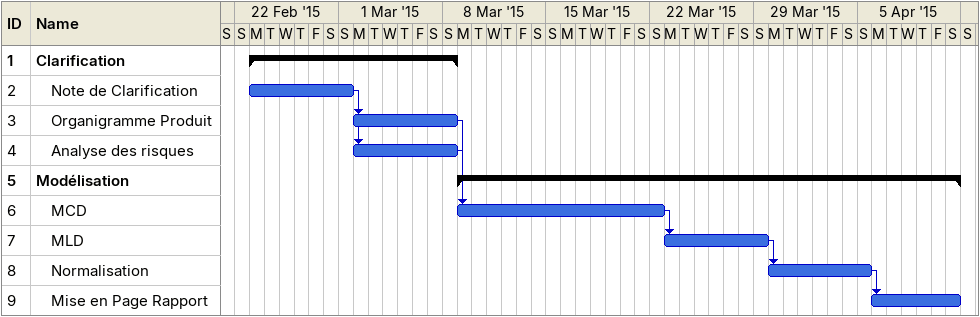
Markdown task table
| ID | Level | Task | Start | Finish | Predecessors |
|---|---|---|---|---|---|
| 1 | 1 | **Clarification** | 2015-02-23 | 2015-03-08 |  |
| 2 | 2 | Note de Clarification | 2015-02-23 | 2015-03-01 |  |
| 3 | 2 | Organigramme Produit | 2015-03-02 | 2015-03-08 | 2 |
| 4 | 2 | Analyse des risques | 2015-03-02 | 2015-03-08 | 2 |
| 5 | 1 | **Modélisation** | 2015-03-09 | 2015-04-11 |  |
| 6 | 2 | MCD | 2015-03-09 | 2015-03-22 | 3, 4 |
| 7 | 2 | MLD | 2015-03-23 | 2015-03-29 | 6 |
| 8 | 2 | Normalisation | 2015-03-30 | 2015-04-05 | 7 |
| 9 | 2 | Mise en Page Rapport | 2015-04-06 | 2015-04-11 | 8 |
